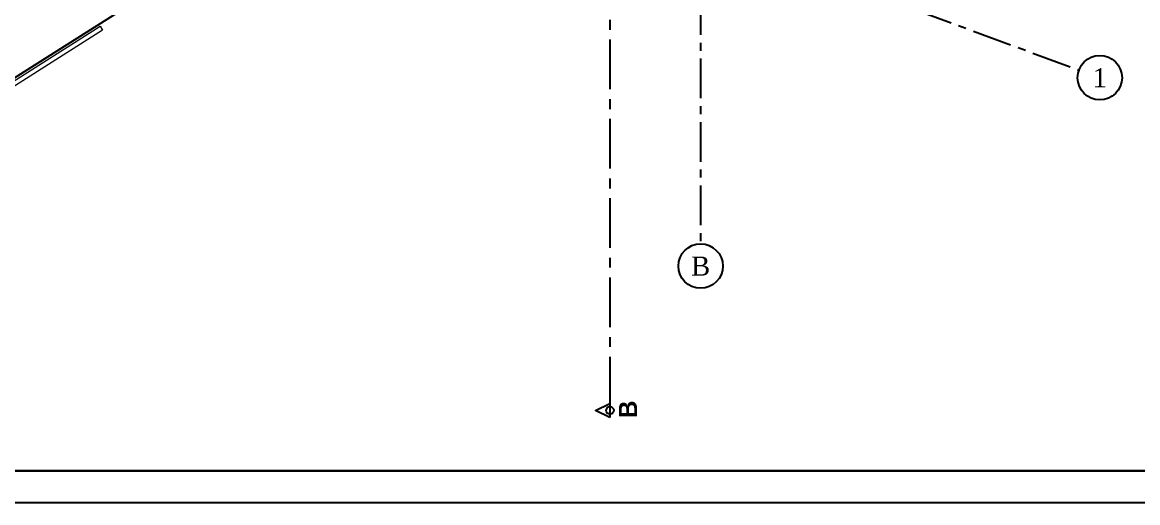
# Model space of a CAD drawing. Header units: millimetres. Extents: x 933584 to 974011, y 4545988 to 4553664.
# Drawn here: x 946810 to 947513, y 4549855 to 4550158 of the extents above; entities that cross this region are included whole.
import ezdxf
from ezdxf.enums import TextEntityAlignment as Align

# ---------------------------------------------------------------- set-up
doc = ezdxf.new("R2010")
doc.units = ezdxf.units.MM
doc.linetypes.add('CENTER', pattern=[2, 1.25, -0.25, 0.25, -0.25])
doc.layers.get('0').update_dxf_attribs({"color": 255})
for name, color, linetype in [('0-CSX-CXS_20', 14, 'CENTER'), ('0-DMS-50', 143, 'Continuous'), ('0-LNS-SLN', 6, 'Continuous'), ('0-TXT-XBX_20', 3, 'Continuous')]:
    doc.layers.add(name, color=color, linetype=linetype)
doc.layers.add('SFP CAM', color=8, linetype='Continuous', lineweight=9)
doc.styles.add('Century Gothic_B_3', font='GOTHICB.TTF', dxfattribs={"height": 4})
doc.styles.get("Standard").update_dxf_attribs({"font": 'times.ttf'})

# ---------------------------------------------------------------- blocks, each defined once
blk = doc.blocks.new('aksno_20')
at = {"layer": '0-TXT-XBX_20'}
blk.add_circle((0, 0), 7, dxfattribs=at)
blk.add_attdef('AKSNO', text='', height=6).set_placement((0, 0), align=Align.MIDDLE_CENTER)
blk = doc.blocks.new('ZVBXZDVB')
at = {"layer": '0-CSX-CXS_20', "ltscale": 20}
for points in [[(934637.85, 4552835.4), (934637.85, 4551518.59)], [(933721.5, 4552054.44), (934876.25, 4551628.21)]]:
    blk.add_lwpolyline(points, dxfattribs=at)
at = {"layer": '0-TXT-XBX_20'}
ref = blk.add_blockref('aksno_20', (934889.39, 4551623.36), dxfattribs=dict(at, xscale=2, yscale=2, zscale=2))
ref.add_attrib('AKSNO', '1', dxfattribs={"color": 7, "height": 12}).set_placement((934889.39, 4551623.36), align=Align.MIDDLE_CENTER)
ref = blk.add_blockref('aksno_20', (934637.85, 4551504.59), dxfattribs=dict(at, xscale=2, yscale=2, zscale=2))
ref.add_attrib('AKSNO', 'B', dxfattribs={"color": 7, "height": 12}).set_placement((934637.85, 4551504.59), align=Align.MIDDLE_CENTER)
blk = doc.blocks.new('XCVBXCVBXZ-flatten-1')
at = {"layer": 'SFP CAM', "color": 252}
blk.add_lwpolyline([(934261.03, 4553153.25), (934176.57, 4553099.71), (934174.97, 4553102.24), (934259.43, 4553155.78)], close=True, dxfattribs=at)
blk = doc.blocks.new('CXVBXCBXCB')
at = {"linetype": 'CENTER', "ltscale": 25}
blk.add_lwpolyline([(936604.05, 4552635.39), (936604.05, 4551251.6)], dxfattribs=at)
blk.add_lwpolyline([(936604.05, 4551247.18), (936594.96, 4551251.6), (936604.05, 4551256.02), (936604.05, 4551247.18)])
blk.add_circle((936604.05, 4551251.6), 2.41)
at = {"linetype": 'CENTER', "ltscale": 10, "insert": (936609.76, 4553142.81), "char_height": 11.3933, "width": 1895.9693, "attachment_point": 3, "rotation": 90, "line_spacing_factor": 0.984502, "style": 'Century Gothic_B_3'}
blk.add_mtext('\\pxql;{\\fFranklin Gothic Book|b1|i0|c162|p34;B}', dxfattribs=at)

msp = doc.modelspace()

# ---------------------------------------------------------------- linework, layer by layer
at = {"color": 0}
for points in [[(946301.5, 4551355.4), (948401.5, 4551355.4), (948401.5, 4549855.4), (946301.5, 4549855.4)], [(946321.5, 4551335.4), (948381.5, 4551335.4), (948381.5, 4549875.4), (946321.5, 4549875.4)]]:
    msp.add_lwpolyline(points, close=True, dxfattribs=at)
at = {"layer": '0-DMS-50'}
msp.add_lwpolyline([(947287.85, 4550634.25), (947287.85, 4550542.25), (947288.85, 4550542.25), (947288.85, 4550536.25), (947287.84, 4550536.25), (947287.85, 4550292.61), (947288.85, 4550292.61), (947288.85, 4550286.61), (947287.85, 4550286.61), (947287.85, 4550288.61), (947285.85, 4550288.61), (947285.85, 4550281.61), (947293.85, 4550281.61), (947293.85, 4550184.96), (947046.51, 4550276.16), (946414.32, 4549875.4), (947773.84, 4549875.4)], dxfattribs=at)

# ---------------------------------------------------------------- block references
for name, p in [('XCVBXCVBXZ-flatten-1', (12600, -3000)), ('CXVBXCBXCB', (10576.62, -1338.04))]:
    msp.add_blockref(name, p)
at = {"layer": '0-LNS-SLN'}
msp.add_blockref('ZVBXZDVB', (12600, -1500), dxfattribs=at)

doc.saveas('drawing.dxf')
